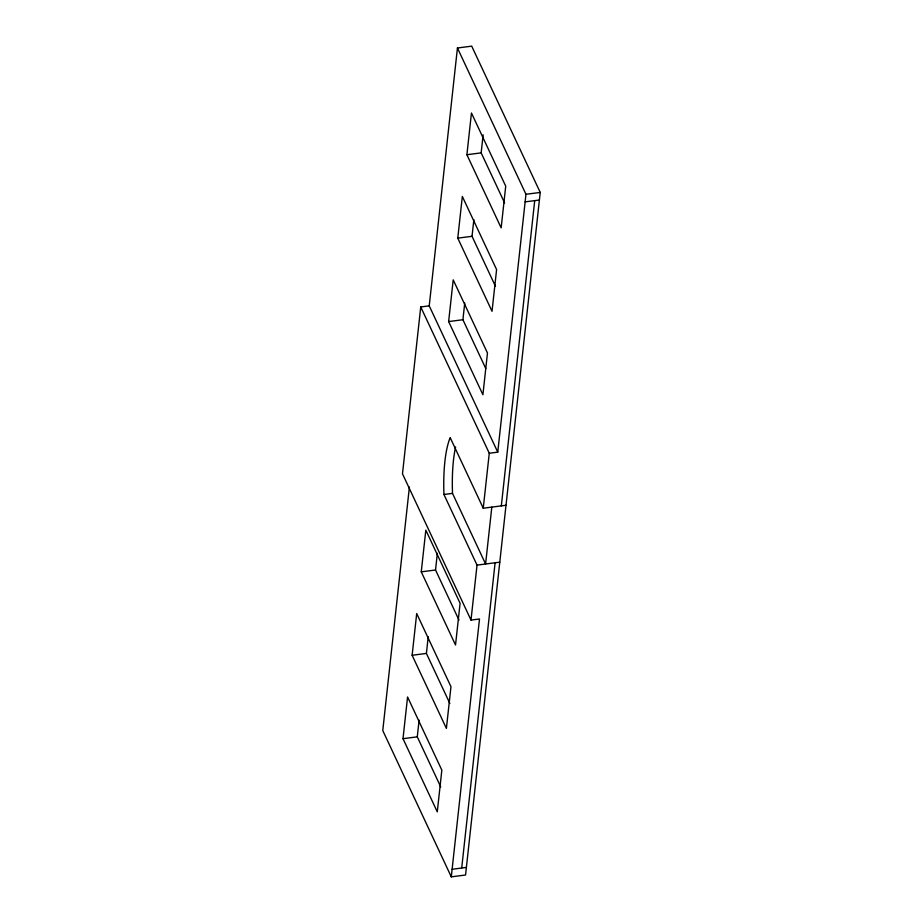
<?xml version="1.0" encoding="UTF-8"?>
<svg xmlns="http://www.w3.org/2000/svg" width="923" height="923" viewBox="0 0 923 923"><rect width="100%" height="100%" fill="white"/><g stroke="black" fill="none" stroke-linecap="round" stroke-linejoin="round"><path stroke-width="1.38" d="M420.738 306.955L402.486 473.811L471.007 620.094L479.499 618.998L451.289 876.85L465.561 875.004L540.232 192.434L471.711 46.15L457.439 47.996L429.23 305.859L497.751 452.143L489.271 453.251L420.738 306.955L429.23 305.859M409.408 487.032L382.768 730.566L451.289 876.85M403.005 738.688L407.574 696.98L441.84 770.128L437.271 811.836L403.005 738.688L417.277 736.842L440.721 786.892M412.131 655.272L416.7 613.553L450.966 686.7L446.397 728.409L412.131 655.272L426.403 653.415L449.847 703.464M421.257 571.845L425.826 530.137L460.092 603.273L455.524 644.992L421.257 571.845L435.529 569.999L458.973 620.037M448.636 321.573L453.205 279.865L487.471 353.001L482.902 394.721L448.636 321.573L462.908 319.727L485.752 368.485M457.773 238.146L462.331 196.437L496.597 269.585L492.028 311.293L457.773 238.146L472.034 236.3L495.478 286.349M466.9 154.729L471.457 113.01L505.723 186.158L501.154 227.866L466.9 154.729L481.16 152.872L504.604 202.922M417.277 736.842L419.1 720.159M426.403 653.415L428.226 636.732M435.529 569.999L437.352 553.315M462.908 319.727L464.742 303.032M472.034 236.3L473.868 219.616M481.16 152.872L483.144 134.804M471.007 620.094L477.029 565.107L443.94 494.486A95.877 26.686 82.6 0 1 450.17 437.606L483.248 508.227L506.012 505.273M483.248 508.227L489.271 453.251M497.751 452.143L525.96 194.292L457.439 47.996M491.809 507.119L485.59 563.999L452.512 493.378A95.877 26.686 82.6 0 1 455.593 446.986M461.708 868.024L495.109 562.765M501.327 505.885L534.717 200.626M525.96 194.292L540.232 192.434M525.129 201.872L539.401 200.026M443.94 494.486L452.512 493.378M477.029 565.107L499.781 562.165M452.12 869.27L466.392 867.412"/></g></svg>
